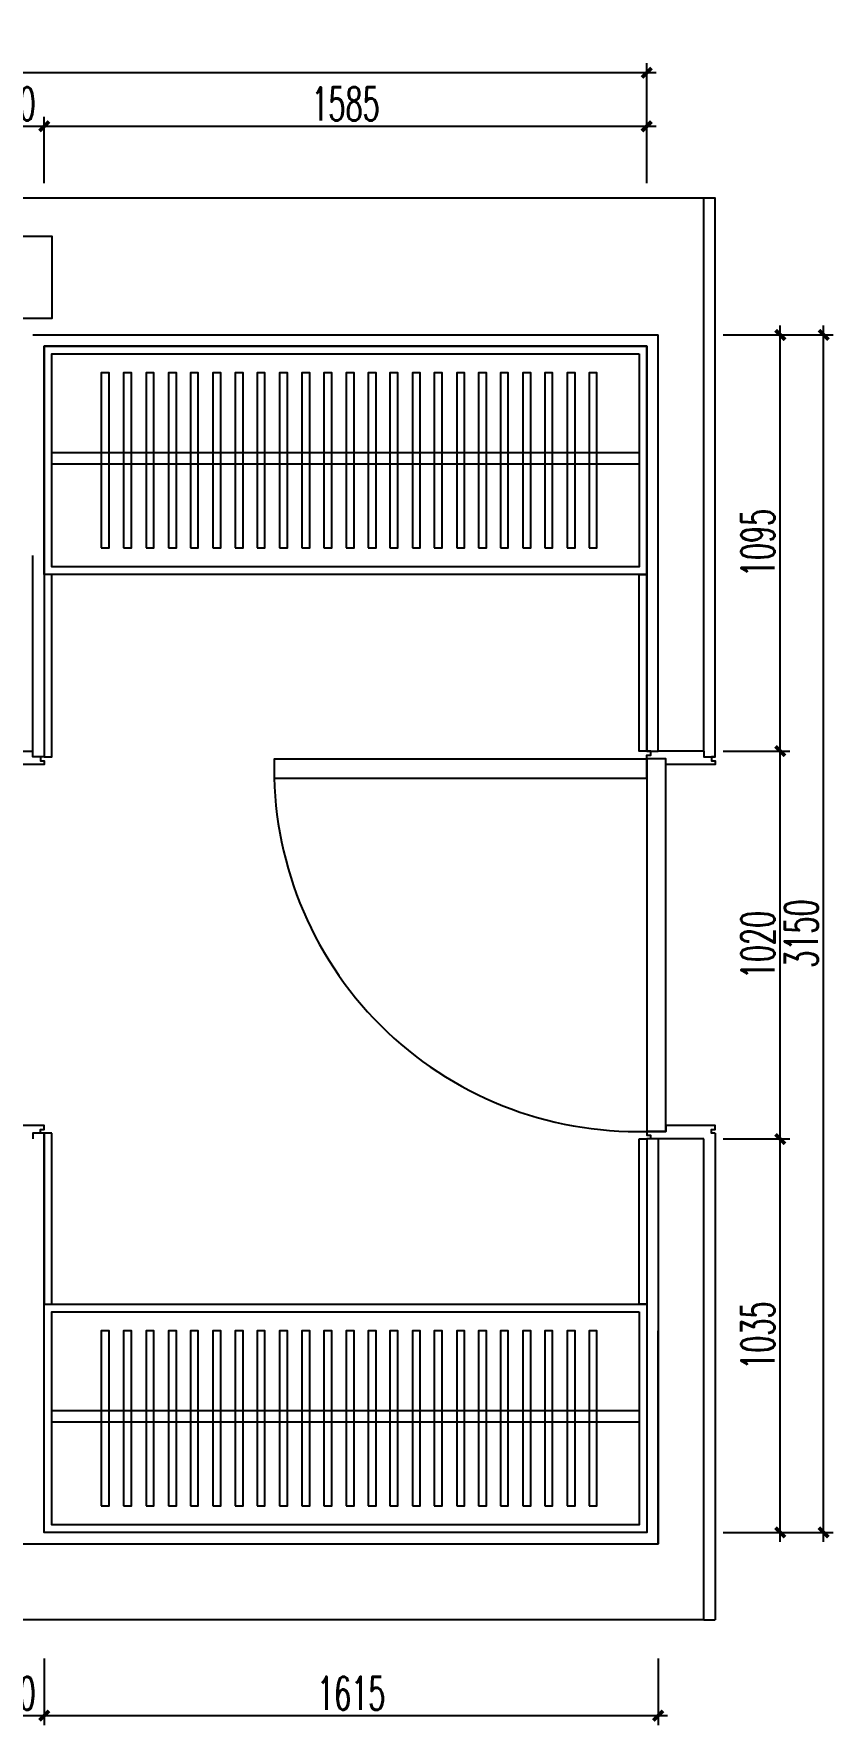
# Model space of a CAD drawing. Header units: inches. Extents: x 24920 to 61775, y 10942 to 38819.
# Drawn here: x 45515 to 47618, y 23689 to 28139 of the extents above; entities that cross this region are included whole.
import ezdxf

# ---------------------------------------------------------------- set-up
doc = ezdxf.new("R2010")
doc.units = ezdxf.units.IN
doc.header["$MEASUREMENT"] = 0
doc.header["$PDMODE"] = 1
for name, color, linetype in [('A-P-CONCRETE', 1, 'Continuous'), ('P-固定家具（落地、到顶）', 3, 'Continuous'), ('P-完成面', 3, 'Continuous'), ('P-活动家具', 51, 'Continuous'), ('P-门', 2, 'Continuous'), ('P-门套', 60, 'Continuous')]:
    doc.layers.add(name, color=color, linetype=linetype)
doc.styles.add('DIM', font='simplex.shx', dxfattribs={"width": 0.6, "bigfont": 'extfont.shx'})
doc.dimstyles.new('1比25', dxfattribs={"dimscale": 25, "dimtxt": 3.5, "dimasz": 1, "dimexe": 1, "dimexo": 1, "dimgap": 0.6, "dimtad": 1, "dimdec": 0, "dimrnd": 5, "dimzin": 0, "dimdsep": 46, "dimtxsty": 'DIM', "dimblk": 'ARCHTICK', "dimcen": 0.09, "dimdle": 1, "dimclrd": 1, "dimclre": 1, "dimclrt": 1, "dimadec": 0, "dimazin": 0, "dimtfac": 1, "dimtdec": 0, "dimtix": 1, "dimtmove": 2, "dimatfit": 3, "dimldrblk": '引线箭头（自定义）', "dimfxl": 0, "dimtolj": 1, "dimtzin": 0, "dimarcsym": 0})

# ---------------------------------------------------------------- blocks, each defined once
blk = doc.blocks.new('_ArchTick')
at = {"color": 0, "linetype": 'ByBlock', "const_width": 0.4}
blk.add_lwpolyline([(-0.5, -0.5), (0.5, 0.5)], dxfattribs=at)
blk = doc.blocks.new('*D908')
at = {"color": 1, "lineweight": -2, "transparency": 16777216}
for p, q in [((45596.5, 23912.9), (45596.5, 23737.9)), ((45776.5, 23912.9), (45776.5, 23737.9)), ((45571.5, 23762.9), (45801.5, 23762.9))]:
    blk.add_line(p, q, dxfattribs=at)
at = {"layer": 'Defpoints', "color": 0, "transparency": 16777216}
for p in [(45596.5, 24855.1), (45776.5, 24869.5), (45776.5, 23762.9)]:
    blk.add_point(p, dxfattribs=at)
at = {"color": 1, "lineweight": -2, "transparency": 16777216, "xscale": 25, "yscale": 25, "zscale": 25, "rotation": 180}
blk.add_blockref('_ArchTick', (45596.5, 23762.9), dxfattribs=at)
at = {"color": 1, "lineweight": -2, "transparency": 16777216, "xscale": 25, "yscale": 25, "zscale": 25}
blk.add_blockref('_ArchTick', (45776.5, 23762.9), dxfattribs=at)
at = {"color": 1, "transparency": 16777216, "insert": (45686.5, 23821.6), "char_height": 87.5, "attachment_point": 5, "style": 'DIM'}
blk.add_mtext('\\A1;180', dxfattribs=at)
blk = doc.blocks.new('引线箭头（自定义）')
at = {"linetype": 'ByBlock', "lineweight": -2}
h = blk.add_hatch(color=8, dxfattribs=at)
h.dxf.hatch_style = 1
h.paths.add_polyline_path([(-1.2, -0.96), (-0.31, 0), (-1.2, 0.96), (-0.91, 1.21), (0, 0), (-0.91, -1.21)])
at = {"color": 0, "linetype": 'ByBlock', "lineweight": -2}
blk.add_line((-0.31, 0), (-4.75, 0), dxfattribs=at)
blk.add_lwpolyline([(-1.2, -0.96), (-0.31, 0), (-1.2, 0.96), (-0.91, 1.21), (0, 0), (-0.91, -1.21)], close=True, dxfattribs=at)
blk = doc.blocks.new('*D909')
at = {"color": 1, "lineweight": -2, "transparency": 16777216}
for p, q in [((45776.5, 23912.9), (45776.5, 23737.9)), ((47391.5, 23912.9), (47391.5, 23737.9)), ((45751.5, 23762.9), (47416.5, 23762.9))]:
    blk.add_line(p, q, dxfattribs=at)
at = {"layer": 'Defpoints', "color": 0, "transparency": 16777216}
for p in [(45776.5, 24869.5), (47391.5, 24842.8), (47391.5, 23762.9)]:
    blk.add_point(p, dxfattribs=at)
at = {"color": 1, "lineweight": -2, "transparency": 16777216, "xscale": 25, "yscale": 25, "zscale": 25, "rotation": 180}
blk.add_blockref('_ArchTick', (45776.5, 23762.9), dxfattribs=at)
at = {"color": 1, "lineweight": -2, "transparency": 16777216, "xscale": 25, "yscale": 25, "zscale": 25}
blk.add_blockref('_ArchTick', (47391.5, 23762.9), dxfattribs=at)
at = {"color": 1, "transparency": 16777216, "insert": (46584, 23821.6), "char_height": 87.5, "attachment_point": 5, "style": 'DIM'}
blk.add_mtext('\\A1;1615', dxfattribs=at)
blk = doc.blocks.new('*D910')
at = {"color": 1, "lineweight": -2, "transparency": 16777216}
for p, q in [((47562.7, 25280), (47737.7, 25280)), ((47712.7, 24220.1), (47712.7, 25305)), ((47562.7, 24245.1), (47737.7, 24245.1))]:
    blk.add_line(p, q, dxfattribs=at)
at = {"layer": 'Defpoints', "color": 0, "transparency": 16777216}
for p in [(47451.5, 25280), (47712.7, 25280), (47361.5, 24245.1)]:
    blk.add_point(p, dxfattribs=at)
at = {"color": 1, "lineweight": -2, "transparency": 16777216, "xscale": 25, "yscale": 25, "zscale": 25}
for p, rotation in [((47712.7, 25280), 90), ((47712.7, 24245.1), 270)]:
    blk.add_blockref('_ArchTick', p, dxfattribs=dict(at, rotation=rotation))
at = {"color": 1, "transparency": 16777216, "insert": (47654, 24762.5), "char_height": 87.5, "attachment_point": 5, "rotation": 90, "style": 'DIM'}
blk.add_mtext('\\A1;1035', dxfattribs=at)
blk = doc.blocks.new('*D911')
at = {"color": 1, "lineweight": -2, "transparency": 16777216}
for p, q in [((47562.7, 26300), (47737.7, 26300)), ((47712.7, 25255), (47712.7, 26325)), ((47562.7, 25280), (47737.7, 25280))]:
    blk.add_line(p, q, dxfattribs=at)
at = {"layer": 'Defpoints', "color": 0, "transparency": 16777216}
for p in [(47451.5, 26300), (47712.7, 26300), (47451.5, 25280)]:
    blk.add_point(p, dxfattribs=at)
at = {"color": 1, "lineweight": -2, "transparency": 16777216, "xscale": 25, "yscale": 25, "zscale": 25}
for p, rotation in [((47712.7, 26300), 90), ((47712.7, 25280), 270)]:
    blk.add_blockref('_ArchTick', p, dxfattribs=dict(at, rotation=rotation))
at = {"color": 1, "transparency": 16777216, "insert": (47654, 25790), "char_height": 87.5, "attachment_point": 5, "rotation": 90, "style": 'DIM'}
blk.add_mtext('\\A1;1020', dxfattribs=at)
blk = doc.blocks.new('*D912')
at = {"color": 1, "lineweight": -2, "transparency": 16777216}
for p, q in [((47712.7, 26275), (47712.7, 27420.1)), ((47562.7, 27395.1), (47737.7, 27395.1)), ((47562.7, 26300), (47737.7, 26300))]:
    blk.add_line(p, q, dxfattribs=at)
at = {"layer": 'Defpoints', "color": 0, "transparency": 16777216}
for p in [(47391.5, 27395.1), (47712.7, 27395.1), (47451.5, 26300)]:
    blk.add_point(p, dxfattribs=at)
at = {"color": 1, "lineweight": -2, "transparency": 16777216, "xscale": 25, "yscale": 25, "zscale": 25}
for p, rotation in [((47712.7, 27395.1), 90), ((47712.7, 26300), 270)]:
    blk.add_blockref('_ArchTick', p, dxfattribs=dict(at, rotation=rotation))
at = {"color": 1, "transparency": 16777216, "insert": (47654, 26847.5), "char_height": 87.5, "attachment_point": 5, "rotation": 90, "style": 'DIM'}
blk.add_mtext('\\A1;1095', dxfattribs=at)
blk = doc.blocks.new('*D913')
at = {"color": 1, "lineweight": -2, "transparency": 16777216}
for p, q in [((47826.9, 24220.1), (47826.9, 27420.1)), ((47676.9, 27395.1), (47851.9, 27395.1)), ((47676.9, 24245.1), (47851.9, 24245.1))]:
    blk.add_line(p, q, dxfattribs=at)
at = {"layer": 'Defpoints', "color": 0, "transparency": 16777216}
for p in [(47650.2, 27395.1), (47826.9, 27395.1), (47650.2, 24245.1)]:
    blk.add_point(p, dxfattribs=at)
at = {"color": 1, "lineweight": -2, "transparency": 16777216, "xscale": 25, "yscale": 25, "zscale": 25}
for p, rotation in [((47826.9, 27395.1), 90), ((47826.9, 24245.1), 270)]:
    blk.add_blockref('_ArchTick', p, dxfattribs=dict(at, rotation=rotation))
at = {"color": 1, "transparency": 16777216, "insert": (47768.2, 25820.1), "char_height": 87.5, "attachment_point": 5, "rotation": 90, "style": 'DIM'}
blk.add_mtext('\\A1;3150', dxfattribs=at)
blk = doc.blocks.new('*D917')
at = {"color": 1, "lineweight": -2, "transparency": 16777216}
for p, q in [((45571.7, 27944), (45801.5, 27944)), ((45596.7, 27794), (45596.7, 27969)), ((45776.5, 27794), (45776.5, 27969))]:
    blk.add_line(p, q, dxfattribs=at)
at = {"layer": 'Defpoints', "color": 0, "transparency": 16777216}
for p in [(45776.5, 27944), (45596.7, 27424.5), (45776.5, 27365.1)]:
    blk.add_point(p, dxfattribs=at)
at = {"color": 1, "lineweight": -2, "transparency": 16777216, "xscale": 25, "yscale": 25, "zscale": 25, "rotation": 180}
blk.add_blockref('_ArchTick', (45596.7, 27944), dxfattribs=at)
at = {"color": 1, "lineweight": -2, "transparency": 16777216, "xscale": 25, "yscale": 25, "zscale": 25}
blk.add_blockref('_ArchTick', (45776.5, 27944), dxfattribs=at)
at = {"color": 1, "transparency": 16777216, "insert": (45686.6, 28002.7), "char_height": 87.5, "attachment_point": 5, "style": 'DIM'}
blk.add_mtext('\\A1;180', dxfattribs=at)
blk = doc.blocks.new('*D918')
at = {"color": 1, "lineweight": -2, "transparency": 16777216}
for p, q in [((45751.5, 27944), (47386.5, 27944)), ((45776.5, 27794), (45776.5, 27969)), ((47361.5, 27794), (47361.5, 27969))]:
    blk.add_line(p, q, dxfattribs=at)
at = {"layer": 'Defpoints', "color": 0, "transparency": 16777216}
for p in [(47361.5, 27944), (45776.5, 27365.1), (47361.5, 27365.1)]:
    blk.add_point(p, dxfattribs=at)
at = {"color": 1, "lineweight": -2, "transparency": 16777216, "xscale": 25, "yscale": 25, "zscale": 25, "rotation": 180}
blk.add_blockref('_ArchTick', (45776.5, 27944), dxfattribs=at)
at = {"color": 1, "lineweight": -2, "transparency": 16777216, "xscale": 25, "yscale": 25, "zscale": 25}
blk.add_blockref('_ArchTick', (47361.5, 27944), dxfattribs=at)
at = {"color": 1, "transparency": 16777216, "insert": (46569, 28002.7), "char_height": 87.5, "attachment_point": 5, "style": 'DIM'}
blk.add_mtext('\\A1;1585', dxfattribs=at)
blk = doc.blocks.new('*D919')
at = {"color": 1, "lineweight": -2, "transparency": 16777216}
for p, q in [((47386.5, 28084.7), (43178.5, 28084.7)), ((43203.5, 27934.7), (43203.5, 28109.7)), ((47361.5, 27934.7), (47361.5, 28109.7))]:
    blk.add_line(p, q, dxfattribs=at)
at = {"layer": 'Defpoints', "color": 0, "transparency": 16777216}
for p in [(43203.5, 28084.7), (43203.5, 27881.5), (47361.5, 27881.5)]:
    blk.add_point(p, dxfattribs=at)
at = {"color": 1, "lineweight": -2, "transparency": 16777216, "xscale": 25, "yscale": 25, "zscale": 25, "rotation": 180}
blk.add_blockref('_ArchTick', (43203.5, 28084.7), dxfattribs=at)
at = {"color": 1, "lineweight": -2, "transparency": 16777216, "xscale": 25, "yscale": 25, "zscale": 25}
blk.add_blockref('_ArchTick', (47361.5, 28084.7), dxfattribs=at)
at = {"color": 1, "transparency": 16777216, "insert": (45282.5, 28143.4), "char_height": 87.5, "attachment_point": 5, "style": 'DIM'}
blk.add_mtext('\\A1;4160', dxfattribs=at)
blk = doc.blocks.new('age')
at = {"color": 3}
for p in [(47541.5, 25295), (47511.5, 24015.1)]:
    blk.add_line(p, (47541.5, 24015.1), dxfattribs=at)
at = {"color": 4}
blk.add_line((47511.5, 24015.1), (43046.5, 24015.1), dxfattribs=at)
at = {"layer": 'A-P-CONCRETE', "color": 4}
for p, q in [((45746.5, 27395.1), (47391.5, 27395.1)), ((47391.5, 26300), (47391.5, 27395.1)), ((47511.5, 26300), (47391.5, 26300)), ((47511.5, 25280), (47391.5, 25280)), ((47391.5, 25280), (47391.5, 24215.1)), ((47511.5, 24015.1), (47511.5, 25280))]:
    blk.add_line(p, q, dxfattribs=at)
for points in [[(47511.5, 26300), (47511.5, 27755), (43003.5, 27755)], [(43153.5, 26622.9), (43153.5, 27655), (45796.5, 27655), (45796.5, 27438), (45646.6, 27438), (45646.6, 26300), (45746.5, 26300), (45746.5, 26815.1)], [(43046.5, 24215.1), (47391.5, 24215.1), (47391.5, 24775.1)]]:
    blk.add_lwpolyline(points, dxfattribs=at)
at = {"layer": 'P-固定家具（落地、到顶）', "color": 251}
for p, q in [((47341.5, 27085.1), (45796.5, 27085.1)), ((47341.5, 27055.1), (45796.5, 27055.1)), ((47341.5, 24565.1), (45796.5, 24565.1)), ((47341.5, 24535.1), (45796.5, 24535.1))]:
    blk.add_line(p, q, dxfattribs=at)
at = {"layer": 'P-固定家具（落地、到顶）'}
for points in [[(47361.5, 27365.1), (47361.5, 26765.1), (45776.5, 26765.1), (45776.5, 27365.1)], [(47361.5, 24845.1), (47361.5, 24245.1), (45776.5, 24245.1), (45776.5, 24845.1)]]:
    blk.add_lwpolyline(points, close=True, dxfattribs=at)
at = {"layer": 'P-固定家具（落地、到顶）', "color": 251}
for points in [[(47341.5, 27345.1), (47341.5, 26785.1), (45796.5, 26785.1), (45796.5, 27345.1)], [(45926.3, 26835.1), (45947.1, 26835.1), (45947.1, 27295.1), (45926.3, 27295.1)], [(45985.4, 26835.1), (46006.1, 26835.1), (46006.1, 27295.1), (45985.4, 27295.1)], [(46044.4, 26835.1), (46065.2, 26835.1), (46065.2, 27295.1), (46044.4, 27295.1)], [(46103.4, 26835.1), (46124.2, 26835.1), (46124.2, 27295.1), (46103.4, 27295.1)], [(46160.9, 26835.1), (46181.7, 26835.1), (46181.7, 27295.1), (46160.9, 27295.1)], [(46219.9, 26835.1), (46240.7, 26835.1), (46240.7, 27295.1), (46219.9, 27295.1)], [(46279, 26835.1), (46299.7, 26835.1), (46299.7, 27295.1), (46279, 27295.1)], [(46336.5, 26835.1), (46357.2, 26835.1), (46357.2, 27295.1), (46336.5, 27295.1)], [(46395.5, 26835.1), (46416.3, 26835.1), (46416.3, 27295.1), (46395.5, 27295.1)], [(46454.5, 26835.1), (46475.3, 26835.1), (46475.3, 27295.1), (46454.5, 27295.1)], [(46512, 26835.1), (46532.8, 26835.1), (46532.8, 27295.1), (46512, 27295.1)], [(46571, 26835.1), (46591.8, 26835.1), (46591.8, 27295.1), (46571, 27295.1)], [(46628.5, 26835.1), (46649.3, 26835.1), (46649.3, 27295.1), (46628.5, 27295.1)], [(46686, 26835.1), (46706.8, 26835.1), (46706.8, 27295.1), (46686, 27295.1)], [(46745, 26835.1), (46765.8, 26835.1), (46765.8, 27295.1), (46745, 27295.1)], [(46802.5, 26835.1), (46823.3, 26835.1), (46823.3, 27295.1), (46802.5, 27295.1)], [(46861.6, 26835.1), (46882.4, 26835.1), (46882.4, 27295.1), (46861.6, 27295.1)], [(46919.1, 26835.1), (46939.9, 26835.1), (46939.9, 27295.1), (46919.1, 27295.1)], [(46976.6, 26835.1), (46997.3, 26835.1), (46997.3, 27295.1), (46976.6, 27295.1)], [(47035.6, 26835.1), (47056.4, 26835.1), (47056.4, 27295.1), (47035.6, 27295.1)], [(47093.1, 26835.1), (47113.9, 26835.1), (47113.9, 27295.1), (47093.1, 27295.1)], [(47152.1, 26835.1), (47172.9, 26835.1), (47172.9, 27295.1), (47152.1, 27295.1)], [(47209.6, 26835.1), (47230.4, 26835.1), (47230.4, 27295.1), (47209.6, 27295.1)], [(47341.5, 24825.1), (47341.5, 24265.1), (45796.5, 24265.1), (45796.5, 24825.1)], [(45926.3, 24315.1), (45947.1, 24315.1), (45947.1, 24775.1), (45926.3, 24775.1)], [(45985.4, 24315.1), (46006.1, 24315.1), (46006.1, 24775.1), (45985.4, 24775.1)], [(46044.4, 24315.1), (46065.2, 24315.1), (46065.2, 24775.1), (46044.4, 24775.1)], [(46103.4, 24315.1), (46124.2, 24315.1), (46124.2, 24775.1), (46103.4, 24775.1)], [(46160.9, 24315.1), (46181.7, 24315.1), (46181.7, 24775.1), (46160.9, 24775.1)], [(46219.9, 24315.1), (46240.7, 24315.1), (46240.7, 24775.1), (46219.9, 24775.1)], [(46279, 24315.1), (46299.7, 24315.1), (46299.7, 24775.1), (46279, 24775.1)], [(46336.5, 24315.1), (46357.2, 24315.1), (46357.2, 24775.1), (46336.5, 24775.1)], [(46395.5, 24315.1), (46416.3, 24315.1), (46416.3, 24775.1), (46395.5, 24775.1)], [(46454.5, 24315.1), (46475.3, 24315.1), (46475.3, 24775.1), (46454.5, 24775.1)], [(46512, 24315.1), (46532.8, 24315.1), (46532.8, 24775.1), (46512, 24775.1)], [(46571, 24315.1), (46591.8, 24315.1), (46591.8, 24775.1), (46571, 24775.1)], [(46628.5, 24315.1), (46649.3, 24315.1), (46649.3, 24775.1), (46628.5, 24775.1)], [(46686, 24315.1), (46706.8, 24315.1), (46706.8, 24775.1), (46686, 24775.1)], [(46745, 24315.1), (46765.8, 24315.1), (46765.8, 24775.1), (46745, 24775.1)], [(46802.5, 24315.1), (46823.3, 24315.1), (46823.3, 24775.1), (46802.5, 24775.1)], [(46861.6, 24315.1), (46882.4, 24315.1), (46882.4, 24775.1), (46861.6, 24775.1)], [(46919.1, 24315.1), (46939.9, 24315.1), (46939.9, 24775.1), (46919.1, 24775.1)], [(46976.6, 24315.1), (46997.3, 24315.1), (46997.3, 24775.1), (46976.6, 24775.1)], [(47035.6, 24315.1), (47056.4, 24315.1), (47056.4, 24775.1), (47035.6, 24775.1)], [(47093.1, 24315.1), (47113.9, 24315.1), (47113.9, 24775.1), (47093.1, 24775.1)], [(47152.1, 24315.1), (47172.9, 24315.1), (47172.9, 24775.1), (47152.1, 24775.1)], [(47209.6, 24315.1), (47230.4, 24315.1), (47230.4, 24775.1), (47209.6, 24775.1)]]:
    blk.add_lwpolyline(points, close=True, dxfattribs=at)
at = {"layer": 'P-完成面'}
blk.add_line((47361.5, 26300), (47391.5, 26300), dxfattribs=at)
for points in [[(47511.5, 26300), (47511.5, 26285), (47541.5, 26285), (47541.5, 27755), (47511.5, 27755)], [(47361.5, 26300), (47361.5, 27365.1), (45776.5, 27365.1), (45776.5, 26285), (45746.5, 26285), (45746.5, 26300)], [(45776.5, 24245.1), (45776.5, 25295), (45746.5, 25295), (45746.5, 25280)], [(47391.5, 25280), (47361.5, 25280), (47361.5, 24245.1), (45776.5, 24245.1)]]:
    blk.add_lwpolyline(points, dxfattribs=at)
at = {"layer": 'P-活动家具'}
for points in [[(45796.5, 26765.1), (45776.5, 26765.1), (45776.5, 26285), (45796.5, 26285)], [(47341.5, 26765.1), (47361.5, 26765.1), (47361.5, 26300), (47341.5, 26300)], [(45796.5, 25295), (45776.5, 25295), (45776.5, 24845.1), (45796.5, 24845.1)], [(47341.5, 25280), (47361.5, 25280), (47361.5, 24845.1), (47341.5, 24845.1)]]:
    blk.add_lwpolyline(points, close=True, dxfattribs=at)
at = {"layer": 'P-门'}
blk.add_lwpolyline([(47361.5, 26279.4), (46381.5, 26279.4), (46381.5, 26229.4), (47361.5, 26229.4)], close=True, dxfattribs=at)
at = {"layer": 'P-门', "color": 250}
blk.add_lwpolyline([(47412, 25300), (47412, 26280), (47362, 26280), (47362, 25300)], close=True, dxfattribs=at)
blk.add_arc((47335.9, 26254.4), 954.8, 178.4996, 271.5331, dxfattribs=at)
at = {"layer": 'P-门套'}
for points in [[(45776.5, 26285), (45766.5, 26285), (45766.5, 26275), (45776.5, 26275), (45776.5, 26265), (45647.1, 26265), (45647.1, 26280), (45596.7, 26280), (45596.7, 26290), (45607.2, 26290), (45607.2, 26300), (45596.7, 26300)], [(47541.5, 26285), (47531.5, 26285), (47531.5, 26275), (47541.5, 26275), (47541.5, 26265), (47412, 26265), (47412, 26280), (47361.5, 26280), (47361.5, 26290), (47372, 26290), (47372, 26300), (47361.5, 26300)], [(45776.5, 25295), (45766.5, 25295), (45766.5, 25305), (45776.5, 25305), (45776.5, 25315), (45647.1, 25315), (45647.1, 25300), (45596.5, 25300), (45596.5, 25290), (45606.5, 25290), (45606.5, 25280), (45596.5, 25280)]]:
    blk.add_lwpolyline(points, dxfattribs=at)
at = {"layer": 'P-门套', "color": 3}
blk.add_lwpolyline([(47541.5, 25295), (47531.5, 25295), (47531.5, 25305), (47541.5, 25305), (47541.5, 25315), (47412, 25315), (47412, 25300), (47361.5, 25300), (47361.5, 25290), (47371.5, 25290), (47371.5, 25280), (47361.5, 25280)], dxfattribs=at)
for base, p1, p2, picture, middle in [((43203.5, 28084.7), (47361.5, 27881.5), (43203.5, 27881.5), '*D919', (45282.5, 28143.4)), ((45776.5, 27944), (45596.7, 27424.5), (45776.5, 27365.1), '*D917', (45686.6, 28002.7)), ((47361.5, 27944), (45776.5, 27365.1), (47361.5, 27365.1), '*D918', (46569, 28002.7)), ((45776.5, 23762.9), (45596.5, 24855.1), (45776.5, 24869.5), '*D908', (45686.5, 23821.6)), ((47391.5, 23762.9), (45776.5, 24869.5), (47391.5, 24842.8), '*D909', (46584, 23821.6))]:
    dim = blk.add_linear_dim(base=base, p1=p1, p2=p2, dimstyle='1比25')
    dim.commit()
    dim.dimension.update_dxf_attribs({"geometry": picture, "text_midpoint": middle})
for base, p1, p2, picture, middle in [((47712.7, 27395.1), (47451.5, 26300), (47391.5, 27395.1), '*D912', (47654, 26847.5)), ((47826.9, 27395.1), (47650.2, 24245.1), (47650.2, 27395.1), '*D913', (47768.2, 25820.1)), ((47712.7, 26300), (47451.5, 25280), (47451.5, 26300), '*D911', (47654, 25790)), ((47712.7, 25280), (47361.5, 24245.1), (47451.5, 25280), '*D910', (47654, 24762.5))]:
    dim = blk.add_linear_dim(base=base, p1=p1, p2=p2, angle=90, dimstyle='1比25')
    dim.commit()
    dim.dimension.update_dxf_attribs({"geometry": picture, "text_midpoint": middle})

msp = doc.modelspace()

# ---------------------------------------------------------------- block references
msp.add_blockref('age', (-234, -48.6))

doc.saveas('drawing.dxf')
